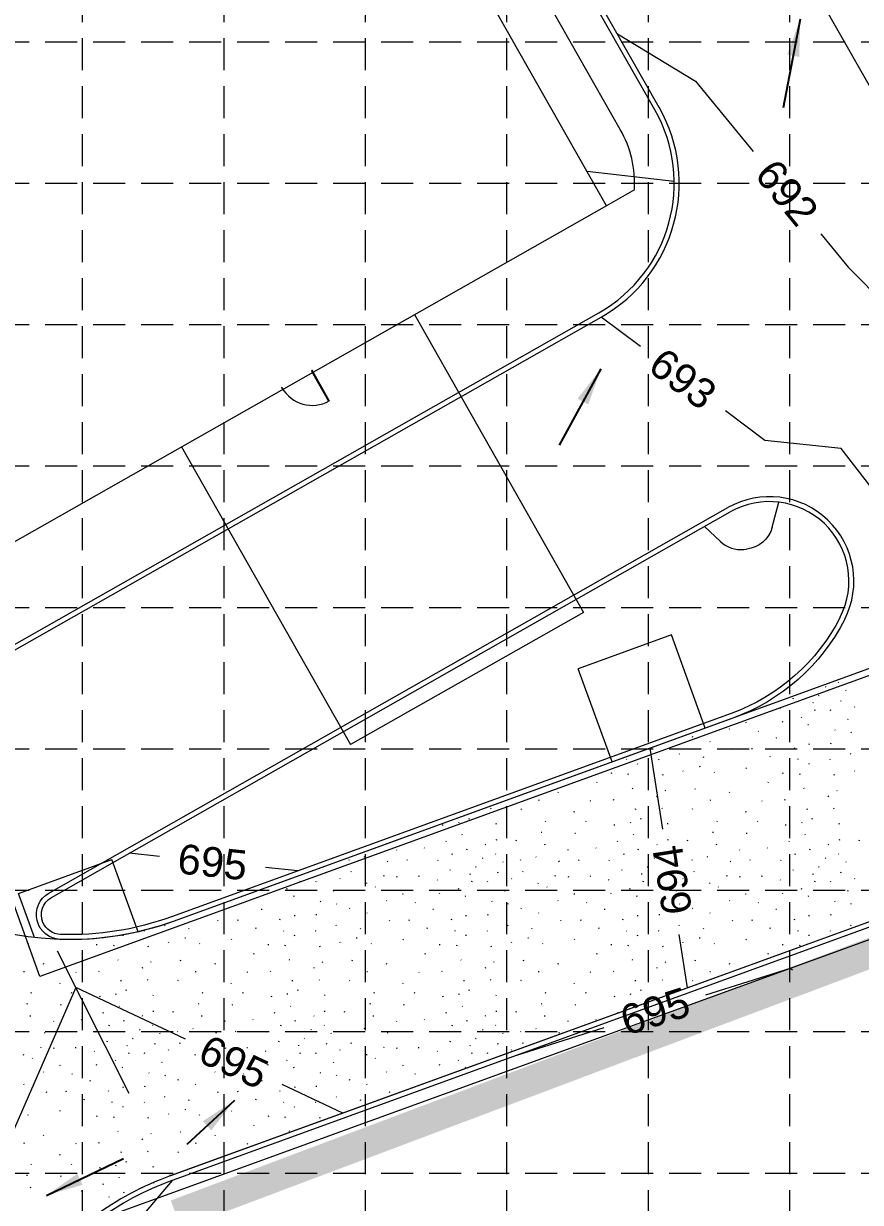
# Model space of a CAD drawing. Header units: feet. Extents: x 16394 to 17307, y 17282 to 17854.
# Drawn here: x 16987.3 to 17071.6, y 17479.7 to 17598.5 of the extents above; entities that cross this region are included whole.
import ezdxf
from ezdxf.enums import TextEntityAlignment as Align

# ---------------------------------------------------------------- set-up
doc = ezdxf.new("R2010")
doc.units = ezdxf.units.FT
doc.header["$MEASUREMENT"] = 0
doc.linetypes.add('DGN Style 6', pattern=[43.630402, 0.022939, -9.175689, 16.057456, -9.175689, 0.022939, -9.175689])
doc.linetypes.add('HIDDEN', pattern=[0.375, 0.25, -0.125])
for name, color, linetype, lineweight in [('_0', 1, 'Continuous', 0), ('Level 1', 7, 'Continuous', 0), ('Level 17', 7, 'Continuous', 0), ('Level 25', 7, 'Continuous', 0), ('Level 38', 7, 'Continuous', 0), ('Level 4', 7, 'Continuous', 0), ('Level 5', 7, 'Continuous', 0), ('Level 51', 7, 'Continuous', 0)]:
    doc.layers.add(name, color=color, linetype=linetype, lineweight=lineweight)
doc.layers.add('GRID', color=254, linetype='HIDDEN')
doc.layers.add('LIMITS OF DISTURBANCE', color=1, linetype='HIDDEN')
doc.styles.get("Standard").update_dxf_attribs({"font": 'ARIAL.TTF'})
doc.styles.add('Style-ENGINEERING', font='ENGINEERING.shx')
doc.dimstyles.get("Standard").update_dxf_attribs({"dimtxt": 0.18, "dimasz": 0.18, "dimexe": 0.18, "dimexo": 0.0625, "dimgap": 0.09, "dimtad": 0, "dimtih": 1, "dimtoh": 1, "dimdec": 4, "dimzin": 0, "dimdsep": 46, "dimtxsty": 'Standard', "dimcen": 0.09, "dimadec": 0, "dimazin": 0, "dimtfac": 1, "dimtdec": 4, "dimtofl": 0, "dimtmove": 0, "dimatfit": 3, "dimfxl": 0, "dimtolj": 1, "dimtzin": 0, "dimarcsym": 0})

# ---------------------------------------------------------------- blocks, each defined once
blk = doc.blocks.new('42DRL')
at = {"color": 0, "linetype": 'ByBlock', "lineweight": -2}
for p, q in [((0, 0), (0, 10.668)), ((0.254, 0), (0.254, 10.668)), ((0, 0), (0.254, 0))]:
    blk.add_line(p, q, dxfattribs=at)
blk.add_arc((0, 0), 10.668, 0, 90, dxfattribs=at)
for p in [(0, 0), (10.668, 0)]:
    blk.add_point(p, dxfattribs=at)

msp = doc.modelspace()

# ---------------------------------------------------------------- linework, layer by layer
at = {"color": 0, "lineweight": 0}
msp.add_solid([(17008.5, 17489.94), (17005.32, 17487.85), (17006.17, 17486.93)], dxfattribs=at)
at = {"layer": 'GRID', "color": 252, "linetype": 'HIDDEN', "lineweight": 0, "ltscale": 12.9}
for p, q in [((16993.18, 17838.88), (16993.18, 17340.07)), ((17007.43, 17838.88), (17007.43, 17340.07)), ((17021.68, 17838.88), (17021.68, 17340.07)), ((17035.93, 17838.88), (17035.93, 17340.07)), ((17050.18, 17838.88), (17050.18, 17340.07)), ((17064.43, 17838.88), (17064.43, 17340.07)), ((16408.93, 17539.63), (17292.43, 17539.63)), ((16408.93, 17525.38), (17292.43, 17525.38)), ((16408.93, 17511.13), (17292.43, 17511.13)), ((16408.93, 17496.88), (17292.43, 17496.88)), ((16408.93, 17482.63), (17292.43, 17482.63))]:
    msp.add_line(p, q, dxfattribs=at)
at = {"layer": 'GRID', "color": 7, "linetype": 'HIDDEN', "lineweight": 0, "ltscale": 12.9}
for p, q in [((16408.93, 17596.63), (17292.43, 17596.63)), ((16408.93, 17582.38), (17292.43, 17582.38)), ((16408.93, 17568.13), (17292.43, 17568.13)), ((16408.93, 17553.88), (17292.43, 17553.88))]:
    msp.add_line(p, q, dxfattribs=at)
at = {"layer": 'Level 1', "color": 7, "linetype": 'Continuous', "lineweight": 0}
msp.add_line((16820.63, 17414.69), (17136.81, 17529.54), dxfattribs=at)
at = {"layer": 'Level 17', "color": 7, "linetype": 'Continuous', "lineweight": 0}
for p, q in [((17046, 17580.11), (16995.28, 17669.44)), ((17046, 17580.11), (16983.83, 17544.82)), ((17026.65, 17569.13), (17043.68, 17539.13)), ((17003.17, 17555.8), (17020.2, 17525.8)), ((17043.68, 17539.13), (17020.2, 17525.8))]:
    msp.add_line(p, q, dxfattribs=at)
at = {"layer": 'Level 25', "color": 7, "linetype": 'Continuous', "lineweight": 0}
for p, q in [((17100.46, 17542.93), (17001.24, 17717.67)), ((17121.55, 17551.29), (17002.33, 17507.99)), ((17100.46, 17542.93), (16988.91, 17502.42)), ((17052.54, 17536.86), (17043.14, 17533.45)), ((17055.95, 17527.46), (17052.54, 17536.86)), ((17046.55, 17524.05), (17043.14, 17533.45)), ((17129.74, 17528.73), (17002.04, 17482.35)), ((16986.75, 17510.8), (16996.15, 17514.21)), ((16998.79, 17506.94), (16996.15, 17514.21)), ((16988.91, 17502.42), (16984.79, 17513.77)), ((16988.36, 17506.36), (16986.75, 17510.8))]:
    msp.add_line(p, q, dxfattribs=at)
at = {"layer": 'Level 25', "color": 7, "linetype": 'Continuous', "lineweight": 0, "extrusion": (0, 0, -1)}
msp.add_arc((-16991.92, 17536.65), 30.5, 250.0375, 330.4133, dxfattribs=at)
at = {"layer": 'Level 25', "color": 7, "linetype": 'Continuous', "lineweight": 0}
msp.add_arc((17012.45, 17453.68), 30.5, 109.9625, 142.8892, dxfattribs=at)
at = {"layer": 'Level 38', "color": 7, "linetype": 'Continuous', "lineweight": 0}
for p, q in [((17050.86, 17589.77), (17008.54, 17664.32)), ((17051.3, 17590.02), (17008.97, 17664.56)), ((17047.38, 17587.8), (17022.09, 17632.34)), ((17048.8, 17581.7), (17046, 17580.11)), ((16977.84, 17531.07), (17045.22, 17569.32)), ((16978.09, 17530.63), (17045.47, 17568.89)), ((16989.82, 17510.84), (17058.22, 17549.68)), ((16990.06, 17510.41), (17058.47, 17549.25)), ((17129.74, 17528.73), (17002.07, 17482.36)), ((17058.56, 17528.94), (17002.16, 17508.46)), ((17058.73, 17528.47), (17002.33, 17507.99)), ((17129.91, 17528.26), (17002.24, 17481.89))]:
    msp.add_line(p, q, dxfattribs=at)
for centre, radius, start, end in [((17037.82, 17582.37), 15, 299.5867, 29.5867), ((17037.82, 17582.37), 15.5, 299.5867, 29.5867), ((17037.82, 17582.37), 11, 356.5309, 29.5867), ((17062.42, 17542.29), 8.5, 332.9839, 119.5867), ((17062.42, 17542.29), 8, 332.9839, 119.5867), ((17012.45, 17453.68), 30.5, 109.9625, 142.8892), ((17012.45, 17453.68), 30, 109.9625, 142.8892)]:
    msp.add_arc(centre, radius, start, end, dxfattribs=at)
at = {"layer": 'Level 38', "color": 7, "linetype": 'Continuous', "lineweight": 0, "extrusion": (0, 0, -1)}
for centre, radius, start, end in [((-17051.73, 17547.74), 20, 207.0161, 250.0375), ((-17051.73, 17547.74), 20.5, 207.0161, 250.0375), ((-16991.05, 17508.67), 2.5, 271.7756, 60.4133), ((-16991.05, 17508.67), 2, 337.0072, 60.4133), ((-16991.92, 17536.65), 30, 250.0375, 271.7756), ((-16991.05, 17508.67), 2, 271.7756, 337.0072), ((-16991.92, 17536.65), 30.5, 250.0375, 271.7756)]:
    msp.add_arc(centre, radius, start, end, dxfattribs=at)
at = {"layer": 'Level 5', "color": 35, "linetype": 'Continuous', "lineweight": 0}
for p, q in [((17047.1, 17597.42), (17054.95, 17592.67)), ((17054.95, 17592.67), (17060.77, 17585.58)), ((17052.82, 17582.54), (17044.04, 17583.56)), ((17067.58, 17577.27), (17070.34, 17573.92)), ((17091.57, 17552.37), (17070.34, 17573.92)), ((17049.41, 17565.92), (17045.47, 17568.89)), ((17061.94, 17556.46), (17057.99, 17559.44)), ((17069.63, 17555.64), (17061.94, 17556.46)), ((17078.46, 17544.21), (17069.63, 17555.64)), ((17062.7, 17547.71), (17063.37, 17550.23)), ((17055.86, 17547.77), (17057.49, 17546.26)), ((17059.83, 17545.48), (17060.1, 17545.51)), ((17051.66, 17517.29), (17050.39, 17525.44)), ((17000.95, 17514.53), (16997.89, 17514.85)), ((17014.88, 17513.08), (17011.65, 17513.41)), ((17054.15, 17501.28), (17053.31, 17506.67)), ((17056.02, 17500.57), (17064.53, 17503.29)), ((17064.53, 17503.29), (17064.73, 17503.12)), ((16992.52, 17501.31), (16983.08, 17479.69)), ((17003.57, 17496.12), (16992.52, 17501.31)), ((17036.96, 17494.5), (17045.77, 17497.31)), ((17019.43, 17488.66), (17013.31, 17491.54)), ((17002.24, 17481.89), (16989.83, 17467.32))]:
    msp.add_line(p, q, dxfattribs=at)
at = {"layer": 'Level 5', "color": 35, "linetype": 'DGN Style 6', "lineweight": 0}
for p, q in [((16989.21, 17507.89), (16977.84, 17531.07)), ((17002.07, 17482.36), (16989.21, 17507.89))]:
    msp.add_line(p, q, dxfattribs=at)
at = {"layer": 'Level 5', "color": 35, "linetype": 'Continuous', "lineweight": 0, "extrusion": (0, 0, -1)}
msp.add_arc((-17059.8, 17548.49), 3, 195.0314, 264.1498, dxfattribs=at)
at = {"layer": 'Level 5', "color": 35, "linetype": 'Continuous', "lineweight": 0}
msp.add_arc((17059.53, 17548.46), 3, 227.2958, 275.8502, dxfattribs=at)
at = {"layer": 'Level 51', "color": 254, "linetype": 'Continuous', "lineweight": 0}
for p, q in [((17069.42, 17532.04), (17069.38, 17532.09)), ((17067.36, 17530.78), (17067.4, 17530.76)), ((17067.4, 17530.76), (17067.41, 17530.74)), ((17068.12, 17531.59), (17068.07, 17531.64)), ((17070.14, 17531.23), (17070.1, 17531.28)), ((17064.81, 17530.42), (17064.84, 17530.51)), ((17066.82, 17530), (17066.85, 17530.09)), ((17069.61, 17530.17), (17069.64, 17530.26)), ((17071.01, 17529.55), (17070.97, 17529.6)), ((17063.53, 17529.43), (17063.49, 17529.47)), ((17065.64, 17528.53), (17065.67, 17528.61)), ((17066.98, 17529.25), (17067.01, 17529.34)), ((17068.56, 17529.24), (17068.59, 17529.33)), ((17070.32, 17528.32), (17070.35, 17528.41)), ((17058.42, 17527.34), (17058.38, 17527.38)), ((17060.08, 17528.02), (17059.99, 17528)), ((17061.31, 17527.13), (17061.27, 17527.17)), ((17063.72, 17528.07), (17063.75, 17528.16)), ((17066.36, 17527.81), (17066.27, 17527.79)), ((17069.04, 17527.25), (17069, 17527.3)), ((17054.67, 17526.56), (17054.7, 17526.65)), ((17056.45, 17526.08), (17056.41, 17526.13)), ((17063.14, 17526.47), (17063.04, 17526.45)), ((17068.6, 17525.89), (17068.63, 17525.98)), ((17070.68, 17527), (17070.63, 17527.05)), ((17053.36, 17524.83), (17053.31, 17524.88)), ((17058.69, 17525.31), (17058.72, 17525.4)), ((17060.71, 17525.39), (17060.62, 17525.37)), ((17064.93, 17525.43), (17064.96, 17525.52)), ((17066.45, 17525.84), (17066.35, 17525.82)), ((17070.64, 17524.83), (17070.59, 17524.88)), ((17048.05, 17524.29), (17048.01, 17524.33)), ((17049.12, 17523.82), (17049.15, 17523.91)), ((17051.29, 17524.28), (17051.24, 17524.32)), ((17055.43, 17523.59), (17055.34, 17523.57)), ((17055.76, 17524.51), (17055.79, 17524.6)), ((17062.5, 17524.56), (17062.53, 17524.65)), ((17065.33, 17524.29), (17065.29, 17524.33)), ((17066.4, 17523.82), (17066.43, 17523.91)), ((17068.57, 17524.28), (17068.52, 17524.32)), ((17046.53, 17522.92), (17046.43, 17522.9)), ((17048.19, 17522.8), (17048.22, 17522.89)), ((17051.69, 17522.75), (17051.6, 17522.71)), ((17053.73, 17523.12), (17053.69, 17523.16)), ((17056.87, 17522.99), (17056.83, 17523.04)), ((17060.1, 17523.41), (17060.05, 17523.46)), ((17063.81, 17522.92), (17063.71, 17522.9)), ((17065.47, 17522.8), (17065.5, 17522.89)), ((17068.97, 17522.75), (17068.88, 17522.71)), ((17071.01, 17523.12), (17070.97, 17523.16)), ((17045.01, 17521.97), (17045.04, 17522.06)), ((17048.64, 17521.36), (17048.59, 17521.41)), ((17054.92, 17521.3), (17054.95, 17521.39)), ((17062.29, 17521.97), (17062.32, 17522.06)), ((17065.92, 17521.36), (17065.87, 17521.41)), ((17039.2, 17520.2), (17039.11, 17520.18)), ((17041.12, 17520.96), (17041.15, 17521.05)), ((17044.41, 17520.11), (17044.36, 17520.15)), ((17046.69, 17520.21), (17046.72, 17520.3)), ((17051.11, 17520.6), (17051.02, 17520.55)), ((17051.96, 17521.14), (17051.92, 17521.18)), ((17056.48, 17520.2), (17056.39, 17520.18)), ((17058.4, 17520.96), (17058.43, 17521.05)), ((17061.69, 17520.11), (17061.64, 17520.15)), ((17063.97, 17520.21), (17064, 17520.3)), ((17068.39, 17520.6), (17068.3, 17520.55)), ((17069.24, 17521.14), (17069.2, 17521.18)), ((17034.37, 17519.34), (17034.32, 17519.39)), ((17037.42, 17519.27), (17037.37, 17519.32)), ((17042.75, 17519), (17042.78, 17519.09)), ((17048.96, 17519.29), (17048.86, 17519.27)), ((17051.65, 17519.34), (17051.6, 17519.39)), ((17054.7, 17519.27), (17054.65, 17519.32)), ((17060.03, 17519), (17060.06, 17519.09)), ((17066.24, 17519.29), (17066.14, 17519.27)), ((17068.93, 17519.34), (17068.88, 17519.39)), ((17029.54, 17517.7), (17029.45, 17517.68)), ((17031.12, 17517.91), (17031.15, 17518)), ((17032.17, 17518.3), (17032.2, 17518.39)), ((17034.88, 17517.79), (17034.91, 17517.88)), ((17039.86, 17518.04), (17039.89, 17518.13)), ((17043.92, 17518.04), (17043.95, 17518.13)), ((17046.82, 17517.7), (17046.73, 17517.68)), ((17048.4, 17517.91), (17048.43, 17518)), ((17049.45, 17518.3), (17049.48, 17518.39)), ((17052.16, 17517.79), (17052.19, 17517.88)), ((17057.14, 17518.04), (17057.17, 17518.13)), ((17061.2, 17518.04), (17061.23, 17518.13)), ((17064.1, 17517.7), (17064.01, 17517.68)), ((17065.68, 17517.91), (17065.71, 17518)), ((17066.73, 17518.3), (17066.76, 17518.39)), ((17069.44, 17517.79), (17069.47, 17517.88)), ((17031.48, 17516.68), (17031.44, 17516.73)), ((17039.49, 17516.95), (17039.4, 17516.93)), ((17042.88, 17516.86), (17042.79, 17516.84)), ((17048.76, 17516.68), (17048.72, 17516.73)), ((17056.77, 17516.95), (17056.68, 17516.93)), ((17060.16, 17516.86), (17060.07, 17516.84)), ((17066.04, 17516.68), (17066, 17516.73)), ((17027.67, 17515.35), (17027.63, 17515.39)), ((17029.83, 17516.03), (17029.86, 17516.12)), ((17031.92, 17515.21), (17031.95, 17515.3)), ((17033.83, 17515.7), (17033.78, 17515.75)), ((17034.93, 17516.19), (17034.84, 17516.17)), ((17036.89, 17516.12), (17036.92, 17516.21)), ((17039.83, 17515.73), (17039.73, 17515.71)), ((17044.95, 17515.35), (17044.91, 17515.39)), ((17047.11, 17516.03), (17047.14, 17516.12)), ((17049.2, 17515.21), (17049.23, 17515.3)), ((17051.11, 17515.7), (17051.06, 17515.75)), ((17052.21, 17516.19), (17052.12, 17516.17)), ((17054.17, 17516.12), (17054.2, 17516.21)), ((17057.11, 17515.73), (17057.01, 17515.71)), ((17062.23, 17515.35), (17062.19, 17515.39)), ((17064.39, 17516.03), (17064.42, 17516.12)), ((17066.48, 17515.21), (17066.51, 17515.3)), ((17068.39, 17515.7), (17068.34, 17515.75)), ((17069.49, 17516.19), (17069.4, 17516.17)), ((17071.45, 17516.12), (17071.48, 17516.21)), ((17020.1, 17514.13), (17020.06, 17514.18)), ((17021.63, 17514.45), (17021.59, 17514.49)), ((17024.87, 17515.17), (17024.83, 17515.21)), ((17025.95, 17514.13), (17025.91, 17514.18)), ((17028.99, 17514.11), (17029.02, 17514.2)), ((17030.45, 17514.74), (17030.48, 17514.83)), ((17033.56, 17514.31), (17033.51, 17514.36)), ((17034.86, 17514.76), (17034.82, 17514.81)), ((17037.38, 17514.13), (17037.34, 17514.18)), ((17038.91, 17514.45), (17038.87, 17514.49)), ((17042.15, 17515.17), (17042.11, 17515.21)), ((17043.23, 17514.13), (17043.19, 17514.18)), ((17046.27, 17514.11), (17046.3, 17514.2)), ((17047.73, 17514.74), (17047.76, 17514.83)), ((17050.84, 17514.31), (17050.79, 17514.36)), ((17052.14, 17514.76), (17052.1, 17514.81)), ((17054.66, 17514.13), (17054.62, 17514.18)), ((17056.19, 17514.45), (17056.15, 17514.49)), ((17059.43, 17515.17), (17059.39, 17515.21)), ((17060.51, 17514.13), (17060.47, 17514.18)), ((17063.55, 17514.11), (17063.58, 17514.2)), ((17065.01, 17514.74), (17065.04, 17514.83)), ((17068.12, 17514.31), (17068.07, 17514.36)), ((17069.42, 17514.76), (17069.38, 17514.81)), ((17017.77, 17512.89), (17017.8, 17512.98)), ((17020.28, 17512.97), (17020.31, 17513.06)), ((17023.97, 17514.04), (17023.88, 17514)), ((17030.25, 17513.14), (17030.28, 17513.23)), ((17032.8, 17513.5), (17032.84, 17513.48)), ((17032.84, 17513.48), (17032.85, 17513.46)), ((17035.05, 17512.89), (17035.08, 17512.98)), ((17035.58, 17513.95), (17035.54, 17514)), ((17037.56, 17512.97), (17037.59, 17513.06)), ((17041.25, 17514.04), (17041.16, 17514)), ((17047.53, 17513.14), (17047.56, 17513.23)), ((17050.08, 17513.5), (17050.12, 17513.48)), ((17050.12, 17513.48), (17050.13, 17513.46)), ((17052.33, 17512.89), (17052.36, 17512.98)), ((17052.86, 17513.95), (17052.82, 17514)), ((17054.84, 17512.97), (17054.87, 17513.06)), ((17058.53, 17514.04), (17058.44, 17514)), ((17064.81, 17513.14), (17064.84, 17513.23)), ((17067.36, 17513.5), (17067.4, 17513.48)), ((17067.4, 17513.48), (17067.41, 17513.46)), ((17069.61, 17512.89), (17069.64, 17512.98)), ((17070.14, 17513.95), (17070.1, 17514)), ((17015.14, 17511.97), (17015.17, 17512.06)), ((17016.72, 17511.96), (17016.75, 17512.05)), ((17019.17, 17512.27), (17019.13, 17512.32)), ((17021.83, 17511.79), (17021.86, 17511.88)), ((17023.55, 17512.55), (17023.58, 17512.64)), ((17024.88, 17512.46), (17024.91, 17512.55)), ((17027.11, 17512.53), (17027.02, 17512.51)), ((17028.97, 17512.15), (17028.93, 17512.19)), ((17032.26, 17512.72), (17032.29, 17512.81)), ((17032.42, 17511.97), (17032.45, 17512.06)), ((17034, 17511.96), (17034.03, 17512.05)), ((17036.45, 17512.27), (17036.41, 17512.32)), ((17039.11, 17511.79), (17039.14, 17511.88)), ((17040.83, 17512.55), (17040.86, 17512.64)), ((17042.16, 17512.46), (17042.19, 17512.55)), ((17044.39, 17512.53), (17044.3, 17512.51)), ((17046.25, 17512.15), (17046.21, 17512.19)), ((17049.54, 17512.72), (17049.57, 17512.81)), ((17049.7, 17511.97), (17049.73, 17512.06)), ((17051.28, 17511.96), (17051.31, 17512.05)), ((17053.73, 17512.27), (17053.69, 17512.32)), ((17056.39, 17511.79), (17056.42, 17511.88)), ((17058.11, 17512.55), (17058.14, 17512.64)), ((17059.44, 17512.46), (17059.47, 17512.55)), ((17061.67, 17512.53), (17061.58, 17512.51)), ((17063.53, 17512.15), (17063.49, 17512.19)), ((17066.82, 17512.72), (17066.85, 17512.81)), ((17066.98, 17511.97), (17067.01, 17512.06)), ((17068.56, 17511.96), (17068.59, 17512.05)), ((17071.01, 17512.27), (17070.97, 17512.32)), ((17011.88, 17510.79), (17011.91, 17510.88)), ((17013.8, 17511.25), (17013.83, 17511.33)), ((17014.52, 17510.53), (17014.43, 17510.51)), ((17018.48, 17511.04), (17018.51, 17511.13)), ((17022.73, 17511.44), (17022.69, 17511.48)), ((17025.52, 17510.74), (17025.43, 17510.72)), ((17029.16, 17510.79), (17029.19, 17510.88)), ((17031.08, 17511.25), (17031.11, 17511.33)), ((17031.8, 17510.53), (17031.71, 17510.51)), ((17035.76, 17511.04), (17035.79, 17511.13)), ((17040.01, 17511.44), (17039.97, 17511.48)), ((17042.8, 17510.74), (17042.71, 17510.72)), ((17046.44, 17510.79), (17046.47, 17510.88)), ((17048.36, 17511.25), (17048.39, 17511.33)), ((17049.08, 17510.53), (17048.99, 17510.51)), ((17053.04, 17511.04), (17053.07, 17511.13)), ((17057.29, 17511.44), (17057.25, 17511.48)), ((17060.08, 17510.74), (17059.99, 17510.72)), ((17063.72, 17510.79), (17063.75, 17510.88)), ((17065.64, 17511.25), (17065.67, 17511.33)), ((17066.36, 17510.53), (17066.27, 17510.51)), ((17070.32, 17511.04), (17070.35, 17511.13)), ((17009.47, 17509.85), (17009.43, 17509.89)), ((17017.2, 17509.97), (17017.16, 17510.02)), ((17018.84, 17509.72), (17018.79, 17509.77)), ((17020.11, 17509.28), (17020.14, 17509.37)), ((17023.86, 17510.06), (17023.82, 17510.1)), ((17026.75, 17509.85), (17026.71, 17509.89)), ((17034.48, 17509.97), (17034.44, 17510.02)), ((17036.12, 17509.72), (17036.07, 17509.77)), ((17037.39, 17509.28), (17037.42, 17509.37)), ((17041.14, 17510.06), (17041.1, 17510.1)), ((17044.03, 17509.85), (17043.99, 17509.89)), ((17051.76, 17509.97), (17051.72, 17510.02)), ((17053.4, 17509.72), (17053.35, 17509.77)), ((17054.67, 17509.28), (17054.7, 17509.37)), ((17058.42, 17510.06), (17058.38, 17510.1)), ((17061.31, 17509.85), (17061.27, 17509.89)), ((17069.04, 17509.97), (17069, 17510.02)), ((17070.68, 17509.72), (17070.63, 17509.77)), ((17004.61, 17508.8), (17004.61, 17508.81)), ((17011.3, 17509.19), (17011.2, 17509.17)), ((17013.09, 17508.15), (17013.12, 17508.24)), ((17014.61, 17508.56), (17014.51, 17508.54)), ((17016.76, 17508.61), (17016.79, 17508.7)), ((17021.89, 17508.8), (17021.85, 17508.85)), ((17028.58, 17509.19), (17028.48, 17509.17)), ((17030.37, 17508.15), (17030.4, 17508.24)), ((17031.89, 17508.56), (17031.79, 17508.54)), ((17034.04, 17508.61), (17034.07, 17508.7)), ((17039.17, 17508.8), (17039.13, 17508.85)), ((17045.86, 17509.19), (17045.76, 17509.17)), ((17047.65, 17508.15), (17047.68, 17508.24)), ((17049.17, 17508.56), (17049.07, 17508.54)), ((17051.32, 17508.61), (17051.35, 17508.7)), ((17056.45, 17508.8), (17056.41, 17508.85)), ((17063.14, 17509.19), (17063.04, 17509.17)), ((17064.93, 17508.15), (17064.96, 17508.24)), ((17066.45, 17508.56), (17066.35, 17508.54)), ((17068.6, 17508.61), (17068.63, 17508.7)), ((16999.45, 17507), (16999.4, 17507.04)), ((17001.52, 17507.55), (17001.47, 17507.6)), ((17003.92, 17507.23), (17003.95, 17507.32)), ((17006.85, 17508.03), (17006.88, 17508.12)), ((17008.87, 17508.11), (17008.78, 17508.09)), ((17010.66, 17507.28), (17010.69, 17507.37)), ((17013.49, 17507.01), (17013.45, 17507.05)), ((17016.73, 17507), (17016.68, 17507.04)), ((17018.8, 17507.55), (17018.75, 17507.6)), ((17021.2, 17507.23), (17021.23, 17507.32)), ((17024.13, 17508.03), (17024.16, 17508.12)), ((17026.15, 17508.11), (17026.06, 17508.09)), ((17027.94, 17507.28), (17027.97, 17507.37)), ((17030.77, 17507.01), (17030.73, 17507.05)), ((17034.01, 17507), (17033.96, 17507.04)), ((17036.08, 17507.55), (17036.03, 17507.6)), ((17038.48, 17507.23), (17038.51, 17507.32)), ((17041.41, 17508.03), (17041.44, 17508.12)), ((17043.43, 17508.11), (17043.34, 17508.09)), ((17045.22, 17507.28), (17045.25, 17507.37)), ((17048.05, 17507.01), (17048.01, 17507.05)), ((17051.29, 17507), (17051.24, 17507.04)), ((17053.36, 17507.55), (17053.31, 17507.6)), ((17055.76, 17507.23), (17055.79, 17507.32)), ((17058.69, 17508.03), (17058.72, 17508.12)), ((17060.71, 17508.11), (17060.62, 17508.09)), ((17062.5, 17507.28), (17062.53, 17507.37)), ((17065.33, 17507.01), (17065.29, 17507.05)), ((17068.57, 17507), (17068.52, 17507.04)), ((17070.64, 17507.55), (17070.59, 17507.6)), ((16990.98, 17506.13), (16990.93, 17506.18)), ((16997.28, 17506.54), (16997.31, 17506.63)), ((17001.89, 17505.84), (17001.85, 17505.88)), ((17003.59, 17506.31), (17003.5, 17506.29)), ((17008.26, 17506.13), (17008.21, 17506.18)), ((17014.56, 17506.54), (17014.59, 17506.63)), ((17019.17, 17505.84), (17019.13, 17505.88)), ((17020.87, 17506.31), (17020.78, 17506.29)), ((17025.54, 17506.13), (17025.49, 17506.18)), ((17031.84, 17506.54), (17031.87, 17506.63)), ((17036.45, 17505.84), (17036.41, 17505.88)), ((17038.15, 17506.31), (17038.06, 17506.29)), ((17042.82, 17506.13), (17042.77, 17506.18)), ((17049.12, 17506.54), (17049.15, 17506.63)), ((17053.73, 17505.84), (17053.69, 17505.88)), ((17055.43, 17506.31), (17055.34, 17506.29)), ((17060.1, 17506.13), (17060.05, 17506.18)), ((17066.4, 17506.54), (17066.43, 17506.63)), ((16987.75, 17505.71), (16987.71, 17505.76)), ((16993.17, 17504.69), (16993.2, 17504.78)), ((16994.69, 17505.64), (16994.59, 17505.62)), ((16996.35, 17505.52), (16996.38, 17505.61)), ((16999.85, 17505.47), (16999.76, 17505.43)), ((17005.03, 17505.71), (17004.99, 17505.76)), ((17010.45, 17504.69), (17010.48, 17504.78)), ((17011.97, 17505.64), (17011.87, 17505.62)), ((17013.63, 17505.52), (17013.66, 17505.61)), ((17017.13, 17505.47), (17017.04, 17505.43)), ((17022.31, 17505.71), (17022.27, 17505.76)), ((17027.73, 17504.69), (17027.76, 17504.78)), ((17029.25, 17505.64), (17029.15, 17505.62)), ((17030.91, 17505.52), (17030.94, 17505.61)), ((17034.41, 17505.47), (17034.32, 17505.43)), ((17039.59, 17505.71), (17039.55, 17505.76)), ((17045.01, 17504.69), (17045.04, 17504.78)), ((17046.53, 17505.64), (17046.43, 17505.62)), ((17048.19, 17505.52), (17048.22, 17505.61)), ((17051.69, 17505.47), (17051.6, 17505.43)), ((17056.87, 17505.71), (17056.83, 17505.76)), ((17062.29, 17504.69), (17062.32, 17504.78)), ((17063.81, 17505.64), (17063.71, 17505.62)), ((17065.47, 17505.52), (17065.5, 17505.61)), ((16989.28, 17503.68), (16989.31, 17503.77)), ((16996.8, 17504.08), (16996.75, 17504.13)), ((17000.12, 17503.86), (17000.08, 17503.9)), ((17003.08, 17504.02), (17003.11, 17504.11)), ((17006.56, 17503.68), (17006.59, 17503.77)), ((17014.08, 17504.08), (17014.03, 17504.13)), ((17017.4, 17503.86), (17017.36, 17503.9)), ((17020.36, 17504.02), (17020.39, 17504.11)), ((17023.84, 17503.68), (17023.87, 17503.77)), ((17031.36, 17504.08), (17031.31, 17504.13)), ((17034.68, 17503.86), (17034.64, 17503.9)), ((17037.64, 17504.02), (17037.67, 17504.11)), ((17041.12, 17503.68), (17041.15, 17503.77)), ((17048.64, 17504.08), (17048.59, 17504.13)), ((17051.96, 17503.86), (17051.92, 17503.9)), ((17054.92, 17504.02), (17054.95, 17504.11)), ((17058.4, 17503.68), (17058.43, 17503.77)), ((16987.36, 17502.92), (16987.27, 17502.9)), ((16992.57, 17502.83), (16992.52, 17502.87)), ((16994.85, 17502.93), (16994.88, 17503.02)), ((16999.27, 17503.32), (16999.18, 17503.27)), ((17004.64, 17502.92), (17004.55, 17502.9)), ((17009.85, 17502.83), (17009.8, 17502.87)), ((17012.13, 17502.93), (17012.16, 17503.02)), ((17016.55, 17503.32), (17016.46, 17503.27)), ((17021.92, 17502.92), (17021.83, 17502.9)), ((17027.13, 17502.83), (17027.08, 17502.87)), ((17029.41, 17502.93), (17029.44, 17503.02)), ((17033.83, 17503.32), (17033.74, 17503.27)), ((17039.2, 17502.92), (17039.11, 17502.9)), ((17044.41, 17502.83), (17044.36, 17502.87)), ((17046.69, 17502.93), (17046.72, 17503.02)), ((17051.11, 17503.32), (17051.02, 17503.27)), ((17056.48, 17502.92), (17056.39, 17502.9)), ((16990.91, 17501.72), (16990.94, 17501.81)), ((16997.12, 17502.01), (16997.02, 17501.99)), ((16997.61, 17501.02), (16997.64, 17501.11)), ((16999.81, 17502.06), (16999.76, 17502.11)), ((17002.86, 17501.99), (17002.81, 17502.04)), ((17008.19, 17501.72), (17008.22, 17501.81)), ((17014.4, 17502.01), (17014.3, 17501.99)), ((17014.89, 17501.02), (17014.92, 17501.11)), ((17017.09, 17502.06), (17017.04, 17502.11)), ((17020.14, 17501.99), (17020.09, 17502.04)), ((17025.47, 17501.72), (17025.5, 17501.81)), ((17031.68, 17502.01), (17031.58, 17501.99)), ((17032.17, 17501.02), (17032.2, 17501.11)), ((17034.37, 17502.06), (17034.32, 17502.11)), ((17037.42, 17501.99), (17037.37, 17502.04)), ((17042.75, 17501.72), (17042.78, 17501.81)), ((17048.96, 17502.01), (17048.86, 17501.99)), ((17049.45, 17501.02), (17049.48, 17501.11)), ((17051.65, 17502.06), (17051.6, 17502.11)), ((17054.7, 17501.99), (17054.65, 17502.04)), ((16988.02, 17500.76), (16988.05, 17500.85)), ((16992.08, 17500.76), (16992.11, 17500.85)), ((16994.98, 17500.42), (16994.89, 17500.4)), ((16996.56, 17500.63), (16996.59, 17500.72)), ((17000.32, 17500.51), (17000.35, 17500.6)), ((17005.3, 17500.76), (17005.33, 17500.85)), ((17009.36, 17500.76), (17009.39, 17500.85)), ((17012.26, 17500.42), (17012.17, 17500.4)), ((17013.84, 17500.63), (17013.87, 17500.72)), ((17017.6, 17500.51), (17017.63, 17500.6)), ((17022.58, 17500.76), (17022.61, 17500.85)), ((17026.64, 17500.76), (17026.67, 17500.85)), ((17029.54, 17500.42), (17029.45, 17500.4)), ((17031.12, 17500.63), (17031.15, 17500.72)), ((17034.88, 17500.51), (17034.91, 17500.6)), ((17039.86, 17500.76), (17039.89, 17500.85)), ((17043.92, 17500.76), (17043.95, 17500.85)), ((17046.82, 17500.42), (17046.73, 17500.4)), ((17048.4, 17500.63), (17048.43, 17500.72)), ((17052.17, 17500.56), (17052.19, 17500.6)), ((16987.65, 17499.67), (16987.56, 17499.65)), ((16991.04, 17499.58), (16990.95, 17499.56)), ((16995.27, 17498.75), (16995.3, 17498.84)), ((16996.92, 17499.4), (16996.88, 17499.45)), ((17000.37, 17498.91), (17000.28, 17498.89)), ((17002.33, 17498.84), (17002.36, 17498.93)), ((17004.93, 17499.67), (17004.84, 17499.65)), ((17008.32, 17499.58), (17008.23, 17499.56)), ((17012.55, 17498.75), (17012.58, 17498.84)), ((17014.2, 17499.4), (17014.16, 17499.45)), ((17017.65, 17498.91), (17017.56, 17498.89)), ((17019.61, 17498.84), (17019.64, 17498.93)), ((17022.21, 17499.67), (17022.12, 17499.65)), ((17025.6, 17499.58), (17025.51, 17499.56)), ((17029.83, 17498.75), (17029.86, 17498.84)), ((17031.48, 17499.4), (17031.44, 17499.45)), ((17034.93, 17498.91), (17034.84, 17498.89)), ((17036.89, 17498.84), (17036.92, 17498.93)), ((17039.49, 17499.67), (17039.4, 17499.65)), ((17042.88, 17499.58), (17042.79, 17499.56)), ((17047.11, 17498.75), (17047.14, 17498.84)), ((17048.76, 17499.4), (17048.72, 17499.45)), ((16987.99, 17498.45), (16987.89, 17498.43)), ((16990.31, 17497.89), (16990.27, 17497.93)), ((16993.11, 17498.07), (16993.07, 17498.11)), ((16995.89, 17497.46), (16995.92, 17497.55)), ((16997.36, 17497.93), (16997.39, 17498.02)), ((16999.27, 17498.42), (16999.22, 17498.47)), ((17000.3, 17497.48), (17000.26, 17497.53)), ((17005.27, 17498.45), (17005.17, 17498.43)), ((17007.59, 17497.89), (17007.55, 17497.93)), ((17010.39, 17498.07), (17010.35, 17498.11)), ((17013.17, 17497.46), (17013.2, 17497.55)), ((17014.64, 17497.93), (17014.67, 17498.02)), ((17016.55, 17498.42), (17016.5, 17498.47)), ((17017.58, 17497.48), (17017.54, 17497.53)), ((17022.55, 17498.45), (17022.45, 17498.43)), ((17024.87, 17497.89), (17024.83, 17497.93)), ((17027.67, 17498.07), (17027.63, 17498.11)), ((17030.45, 17497.46), (17030.48, 17497.55)), ((17031.92, 17497.93), (17031.95, 17498.02)), ((17033.83, 17498.42), (17033.78, 17498.47)), ((17034.86, 17497.48), (17034.82, 17497.53)), ((17039.83, 17498.45), (17039.73, 17498.43)), ((17042.15, 17497.89), (17042.11, 17497.93)), ((17044.95, 17498.07), (17044.91, 17498.11)), ((16989.41, 17496.76), (16989.32, 17496.72)), ((16991.39, 17496.85), (16991.35, 17496.9)), ((16994.43, 17496.83), (16994.46, 17496.92)), ((16999, 17497.03), (16998.95, 17497.08)), ((17001.02, 17496.67), (17000.98, 17496.72)), ((17002.82, 17496.85), (17002.78, 17496.9)), ((17004.35, 17497.17), (17004.31, 17497.21)), ((17006.69, 17496.76), (17006.6, 17496.72)), ((17008.67, 17496.85), (17008.63, 17496.9)), ((17011.71, 17496.83), (17011.74, 17496.92)), ((17016.28, 17497.03), (17016.23, 17497.08)), ((17018.3, 17496.67), (17018.26, 17496.72)), ((17020.1, 17496.85), (17020.06, 17496.9)), ((17021.63, 17497.17), (17021.59, 17497.21)), ((17023.97, 17496.76), (17023.88, 17496.72)), ((17025.95, 17496.85), (17025.91, 17496.9)), ((17028.99, 17496.83), (17029.02, 17496.92)), ((17033.56, 17497.03), (17033.51, 17497.08)), ((17035.58, 17496.67), (17035.54, 17496.72)), ((17037.38, 17496.85), (17037.34, 17496.9)), ((17038.91, 17497.17), (17038.87, 17497.21)), ((17041.25, 17496.76), (17041.16, 17496.72)), ((16988.99, 17495.27), (16989.02, 17495.36)), ((16990.32, 17495.18), (16990.35, 17495.27)), ((16992.55, 17495.25), (16992.46, 17495.23)), ((16995.69, 17495.86), (16995.72, 17495.95)), ((16997.7, 17495.44), (16997.73, 17495.53)), ((16998.24, 17496.22), (16998.28, 17496.2)), ((16998.28, 17496.2), (16998.29, 17496.18)), ((17000.49, 17495.61), (17000.52, 17495.7)), ((17003, 17495.69), (17003.03, 17495.78)), ((17006.27, 17495.27), (17006.3, 17495.36)), ((17007.6, 17495.18), (17007.63, 17495.27)), ((17009.83, 17495.25), (17009.74, 17495.23)), ((17012.97, 17495.86), (17013, 17495.95)), ((17014.98, 17495.44), (17015.01, 17495.53)), ((17015.52, 17496.22), (17015.56, 17496.2)), ((17015.56, 17496.2), (17015.57, 17496.18)), ((17017.77, 17495.61), (17017.8, 17495.7)), ((17020.28, 17495.69), (17020.31, 17495.78)), ((17023.55, 17495.27), (17023.58, 17495.36)), ((17024.88, 17495.18), (17024.91, 17495.27)), ((17027.11, 17495.25), (17027.02, 17495.23)), ((17030.25, 17495.86), (17030.28, 17495.95)), ((17032.26, 17495.44), (17032.29, 17495.53)), ((17032.8, 17496.22), (17032.84, 17496.2)), ((17032.84, 17496.2), (17032.85, 17496.18)), ((17035.05, 17495.61), (17035.08, 17495.7)), ((17037.56, 17495.69), (17037.59, 17495.78)), ((16987.27, 17494.51), (16987.3, 17494.6)), ((16988.17, 17494.16), (16988.13, 17494.2)), ((16994.41, 17494.87), (16994.37, 17494.91)), ((16996.52, 17493.97), (16996.55, 17494.05)), ((16997.86, 17494.69), (16997.89, 17494.78)), ((16999.44, 17494.68), (16999.47, 17494.77)), ((17001.89, 17494.99), (17001.85, 17495.04)), ((17004.55, 17494.51), (17004.58, 17494.6)), ((17005.45, 17494.16), (17005.41, 17494.2)), ((17011.69, 17494.87), (17011.65, 17494.91)), ((17013.8, 17493.97), (17013.83, 17494.05)), ((17015.14, 17494.69), (17015.17, 17494.78)), ((17016.72, 17494.68), (17016.75, 17494.77)), ((17019.17, 17494.99), (17019.13, 17495.04)), ((17021.83, 17494.51), (17021.86, 17494.6)), ((17022.73, 17494.16), (17022.69, 17494.2)), ((17028.97, 17494.87), (17028.93, 17494.91)), ((17031.08, 17493.97), (17031.11, 17494.05)), ((17032.42, 17494.69), (17032.45, 17494.78)), ((17034, 17494.68), (17034.03, 17494.77)), ((17036.45, 17494.99), (17036.41, 17495.04)), ((16989.3, 17492.78), (16989.26, 17492.82)), ((16990.96, 17493.46), (16990.87, 17493.44)), ((16994.6, 17493.51), (16994.63, 17493.6)), ((16997.24, 17493.25), (16997.15, 17493.23)), ((16999.92, 17492.69), (16999.88, 17492.74)), ((17001.2, 17493.76), (17001.23, 17493.85)), ((17006.58, 17492.78), (17006.54, 17492.82)), ((17008.24, 17493.46), (17008.15, 17493.44)), ((17011.88, 17493.51), (17011.91, 17493.6)), ((17014.52, 17493.25), (17014.43, 17493.23)), ((17017.2, 17492.69), (17017.16, 17492.74)), ((17018.48, 17493.76), (17018.51, 17493.85)), ((17023.86, 17492.78), (17023.82, 17492.82)), ((17025.52, 17493.46), (17025.43, 17493.44)), ((17029.16, 17493.51), (17029.19, 17493.6)), ((17031.8, 17493.25), (17031.71, 17493.23)), ((16987.33, 17491.52), (16987.29, 17491.57)), ((16992.19, 17492.57), (16992.15, 17492.61)), ((16994.02, 17491.91), (16993.92, 17491.89)), ((17001.56, 17492.44), (17001.51, 17492.49)), ((17002.83, 17492), (17002.86, 17492.09)), ((17004.61, 17491.52), (17004.57, 17491.57)), ((17009.47, 17492.57), (17009.43, 17492.61)), ((17011.3, 17491.91), (17011.2, 17491.89)), ((17018.84, 17492.44), (17018.79, 17492.49)), ((17020.11, 17492), (17020.14, 17492.09)), ((17021.89, 17491.52), (17021.85, 17491.57)), ((17026.75, 17492.57), (17026.71, 17492.61)), ((16989.57, 17490.75), (16989.6, 17490.84)), ((16991.59, 17490.83), (16991.5, 17490.81)), ((16995.81, 17490.87), (16995.84, 17490.96)), ((16997.33, 17491.28), (16997.23, 17491.26)), ((16999.48, 17491.33), (16999.51, 17491.42)), ((17006.85, 17490.75), (17006.88, 17490.84)), ((17008.87, 17490.83), (17008.78, 17490.81)), ((17013.09, 17490.87), (17013.12, 17490.96)), ((17014.61, 17491.28), (17014.51, 17491.26)), ((17016.76, 17491.33), (17016.79, 17491.42)), ((17024.13, 17490.75), (17024.16, 17490.84)), ((16993.38, 17490), (16993.41, 17490.09)), ((16996.21, 17489.73), (16996.17, 17489.77)), ((16997.28, 17489.26), (16997.31, 17489.35)), ((16999.45, 17489.72), (16999.4, 17489.76)), ((17001.52, 17490.27), (17001.47, 17490.32)), ((17003.92, 17489.95), (17003.95, 17490.04)), ((17010.66, 17490), (17010.69, 17490.09)), ((17013.49, 17489.73), (17013.45, 17489.77)), ((17014.56, 17489.26), (17014.59, 17489.35)), ((17016.73, 17489.72), (17016.68, 17489.76)), ((17018.8, 17490.27), (17018.75, 17490.32)), ((17021.2, 17489.95), (17021.23, 17490.04)), ((16987.75, 17488.43), (16987.71, 17488.48)), ((16990.98, 17488.85), (16990.93, 17488.9)), ((16994.69, 17488.36), (16994.59, 17488.34)), ((16996.35, 17488.24), (16996.38, 17488.33)), ((16999.85, 17488.19), (16999.76, 17488.15)), ((17001.89, 17488.56), (17001.85, 17488.6)), ((17003.59, 17489.03), (17003.5, 17489.01)), ((17005.03, 17488.43), (17004.99, 17488.48)), ((17008.26, 17488.85), (17008.21, 17488.9)), ((17011.97, 17488.36), (17011.87, 17488.34)), ((17013.63, 17488.24), (17013.66, 17488.33)), ((17017.13, 17488.19), (17017.04, 17488.15)), ((17019.16, 17488.57), (17019.13, 17488.6)), ((16993.17, 17487.41), (16993.2, 17487.5)), ((16996.8, 17486.8), (16996.75, 17486.85)), ((17003.08, 17486.74), (17003.11, 17486.83)), ((17010.45, 17487.41), (17010.48, 17487.5)), ((17014.08, 17486.8), (17014.03, 17486.85)), ((16987.36, 17485.64), (16987.27, 17485.62)), ((16989.28, 17486.4), (16989.31, 17486.49)), ((16992.57, 17485.55), (16992.52, 17485.59)), ((16994.85, 17485.65), (16994.88, 17485.74)), ((16999.27, 17486.04), (16999.18, 17485.99)), ((17000.12, 17486.58), (17000.08, 17486.62)), ((17004.64, 17485.64), (17004.55, 17485.62)), ((17006.56, 17486.4), (17006.59, 17486.49)), ((17009.85, 17485.55), (17009.8, 17485.59)), ((16990.91, 17484.44), (16990.94, 17484.53)), ((16997.12, 17484.73), (16997.02, 17484.71)), ((16999.81, 17484.78), (16999.76, 17484.83)), ((17002.86, 17484.71), (17002.81, 17484.76)), ((16988.02, 17483.48), (16988.05, 17483.57)), ((16992.08, 17483.48), (16992.11, 17483.57)), ((16996.56, 17483.35), (16996.59, 17483.44)), ((16997.61, 17483.74), (16997.64, 17483.83)), ((17000.32, 17483.23), (17000.35, 17483.32)), ((17005.32, 17483.54), (17005.33, 17483.57)), ((16987.65, 17482.39), (16987.56, 17482.37)), ((16991.04, 17482.3), (16990.95, 17482.28)), ((16994.98, 17483.14), (16994.89, 17483.12)), ((16996.92, 17482.12), (16996.88, 17482.17)), ((16987.99, 17481.17), (16987.89, 17481.15)), ((16993.11, 17480.79), (16993.07, 17480.83)), ((16995.27, 17481.47), (16995.3, 17481.56)), ((16999.27, 17481.14), (16999.22, 17481.19)), ((17000.37, 17481.63), (17000.28, 17481.61)), ((16990.31, 17480.61), (16990.27, 17480.65)), ((16995.89, 17480.18), (16995.92, 17480.27)), ((16997.36, 17480.65), (16997.39, 17480.74))]:
    msp.add_line(p, q, dxfattribs=at)
at = {"layer": 'LIMITS OF DISTURBANCE', "lineweight": 0, "ltscale": 40, "const_width": 3}
msp.add_lwpolyline([(17002.62, 17478.46), (17142.49, 17531.09), (17124.7, 17560.76), (17090.04, 17621.14), (17098.89, 17626.18), (17092.51, 17637.6), (17083.35, 17632.67), (17039.72, 17709.5), (17048.61, 17714.69), (17043.13, 17724.57), (17034.09, 17719.34), (17011.22, 17758.91), (16981.94, 17741.82)], dxfattribs=at)

# ---------------------------------------------------------------- block references
at = {"layer": 'Level 17', "color": 7, "linetype": 'Continuous', "lineweight": 0, "xscale": 0.3280839895013123, "yscale": 0.3280839895013123, "zscale": 0.3280839895013123, "rotation": 209.5866669999999}
msp.add_blockref('42DRL', (17016.34, 17563.49), dxfattribs=at)

# ---------------------------------------------------------------- texts
at = {"layer": 'Level 4', "color": 35, "linetype": 'Continuous', "lineweight": 0}
for s, rotation, p in [('692', 309.3733, (17064.18, 17581.43)), ('693', 322.9435, (17053.7, 17562.68)), ('695', 354.0364, (17006.3, 17513.97)), ('694', 98.8451, (17052.62, 17512.15)), ('695', 17.6726, (17050.89, 17498.94)), ('695', 334.8232, (17008.44, 17493.83))]:
    msp.add_text(s, height=3, rotation=rotation, dxfattribs=at).set_placement(p, align=Align.MIDDLE_CENTER)

# ---------------------------------------------------------------- leaders
at = {"layer": '_0', "color": 7, "linetype": 'Continuous', "lineweight": 0}
for points in [[(17065.52, 17598.9), (17063.79, 17589.97)], [(17045.42, 17563.66), (17041.21, 17555.97)], [(17008.5, 17489.94), (17003.72, 17485.51)], [(16989.56, 17480.38), (16997.34, 17484.1)]]:
    msp.add_leader(points, dimstyle='Standard', override={"dimtxt": 3, "dimasz": 3.75, "dimgap": 0, "dimtad": 1, "dimtxsty": 'Style-ENGINEERING'}, dxfattribs=at)

doc.saveas('drawing.dxf')
